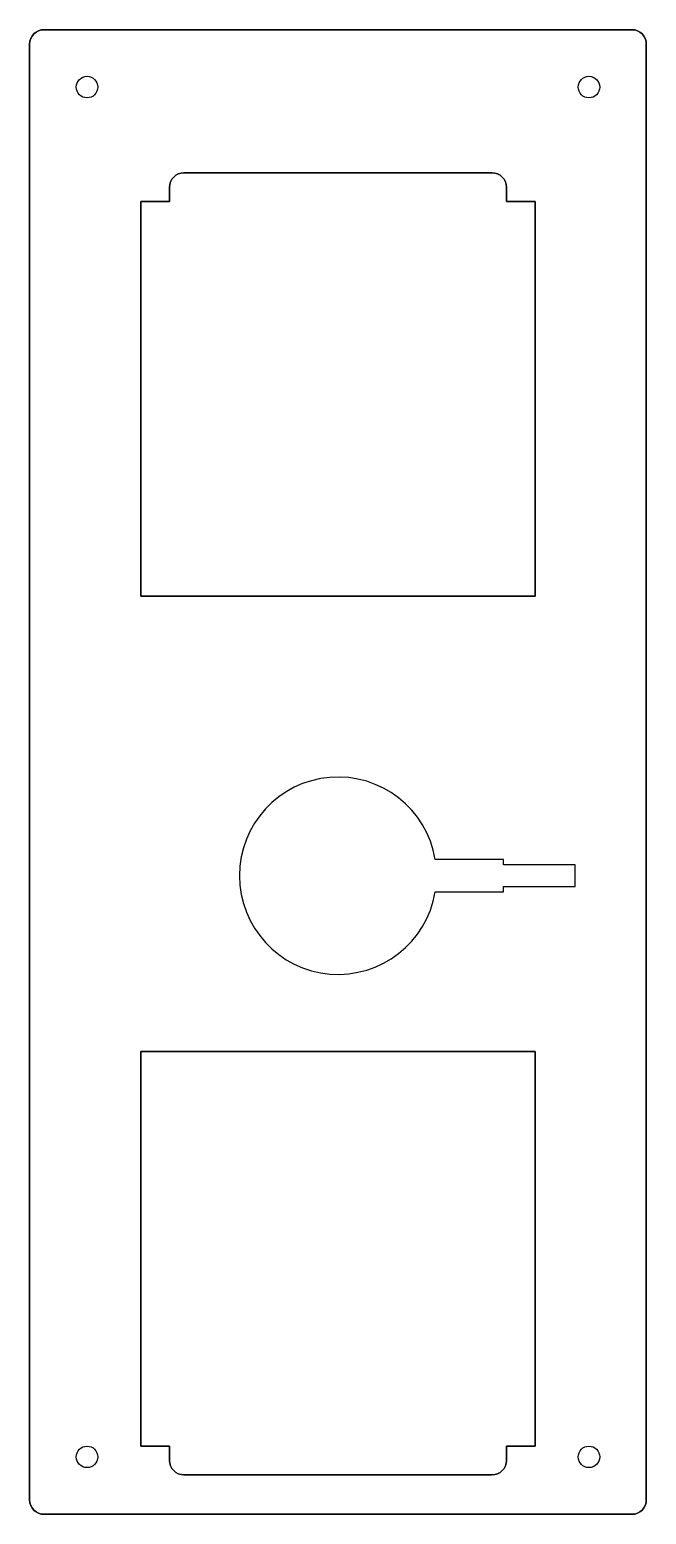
# Model space of a CAD drawing. Header units: millimetres. Extents: x -49 to 37, y -11 to 196.
import ezdxf

# ---------------------------------------------------------------- set-up
doc = ezdxf.new("R2010")
doc.units = ezdxf.units.MM
doc.layers.get('0').update_dxf_attribs({"linetype": 'CONTINUOUS'})

msp = doc.modelspace()

# ---------------------------------------------------------------- linework, layer by layer
for points in [[(35.39, 196.18, -0.414214), (37.39, 194.18), (37.39, -8.72, -0.414214), (35.39, -10.72), (-46.61, -10.72, -0.414214), (-48.61, -8.72), (-48.61, 194.18, -0.414214), (-46.61, 196.18)], [(37.39, -8.72), (37.39, 194.18, 0.414214), (35.39, 196.18), (-46.61, 196.18, 0.414214), (-48.61, 194.18), (-48.61, -8.72, 0.414214), (-46.61, -10.72), (35.39, -10.72, 0.414214)], [(17.89, 172.23), (17.89, 174.23, 0.414214), (15.89, 176.23), (-27.11, 176.23, 0.414214), (-29.11, 174.23), (-29.11, 172.23), (-33.11, 172.23), (-33.11, 117.23), (21.89, 117.23), (21.89, 172.23)], [(15.89, 176.23, -0.414214), (17.89, 174.23), (17.89, 172.23), (21.89, 172.23), (21.89, 117.23), (-33.11, 117.23), (-33.11, 172.23), (-29.11, 172.23), (-29.11, 174.23, -0.414214), (-27.11, 176.23)], [(17.49, 76.78), (27.49, 76.78), (27.49, 79.78), (17.49, 79.78), (17.49, 80.53), (7.96, 80.53, 12.139849), (7.96, 76.03), (17.49, 76.03)], [(27.49, 76.78), (27.49, 79.78), (17.49, 79.78), (17.49, 80.53), (7.96, 80.53, 12.139849), (7.96, 76.03), (17.49, 76.03), (17.49, 76.78)], [(-27.11, -5.22, -0.414214), (-29.11, -3.22), (-29.11, -1.22), (-33.11, -1.22), (-33.11, 53.78), (21.89, 53.78), (21.89, -1.22), (17.89, -1.22), (17.89, -3.22, -0.414214), (15.89, -5.22)], [(-27.11, -5.22), (15.89, -5.22, 0.414214), (17.89, -3.22), (17.89, -1.22), (21.89, -1.22), (21.89, 53.78), (-33.11, 53.78), (-33.11, -1.22), (-29.11, -1.22), (-29.11, -3.22, 0.414214)]]:
    msp.add_lwpolyline(points, format="xyb", close=True)
for centre in [(-40.61, 188.18), (-40.61, 188.18), (29.39, 188.18), (29.39, 188.18), (-40.61, -2.72), (-40.61, -2.72), (29.39, -2.72), (29.39, -2.72)]:
    msp.add_circle(centre, 1.5)

doc.saveas('drawing.dxf')
